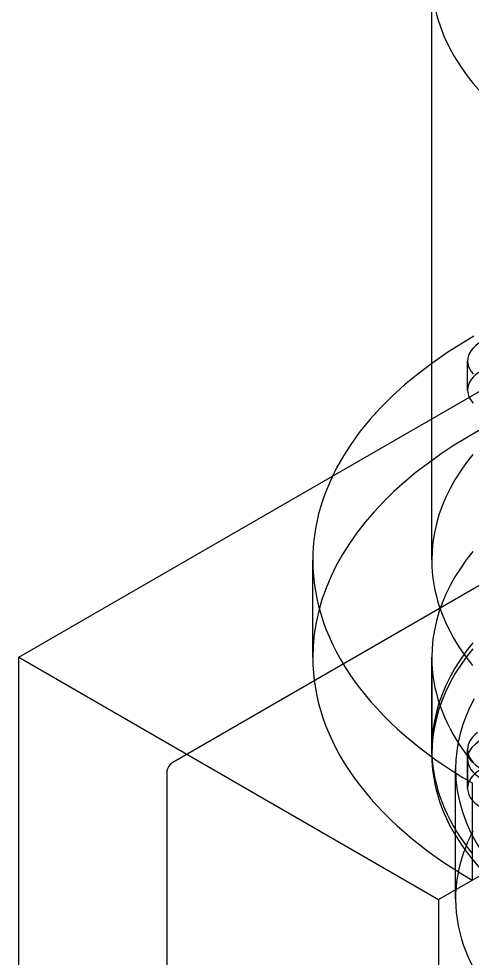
# Model space of a CAD drawing. Header units: metres. Extents: x -71 to 112, y -98 to 102.
# Drawn here: x -70.7 to -32.6, y -17.1 to 61.8 of the extents above; entities that cross this region are included whole.
import ezdxf

# ---------------------------------------------------------------- set-up
doc = ezdxf.new("R2010")
doc.units = ezdxf.units.M

msp = doc.modelspace()

# ---------------------------------------------------------------- linework, layer by layer
at = {"layer": 'HiddenOutline'}
for p, q in [((4.45, 35.241), (-57.776, -0.685)), ((-32.991, 30.619), (-32.991, 33.068)), ((-36, 0), (-36, 8.165)), ((-36, 8.165), (-36, 0.49)), ((-32.991, -2.858), (-32.991, -0.408)), ((-32.991, -0.408), (-32.991, -2.858)), ((-58.276, -1.551), (-58.276, -52.991)), ((-34, -12.166), (-34, -1.225))]:
    msp.add_line(p, q, dxfattribs=at)
msp.add_lwpolyline([(-57.776, -0.685), (-57.941, -0.81), (-58.103, -0.999), (-58.213, -1.213), (-58.26, -1.38), (-58.276, -1.551)], dxfattribs=at)
at = {"layer": 'HiddenSharp'}
msp.add_line((-44.347, 23.386), (7.071, 53.072), dxfattribs=at)
for points in [[(-32.447, 35.155), (-33.194, 34.716), (-33.923, 34.267), (-34.634, 33.808), (-35.327, 33.34), (-36, 32.863)], [(-31.82, 34.701), (-32.083, 34.533), (-32.317, 34.351), (-32.519, 34.157), (-32.687, 33.952), (-32.819, 33.738), (-32.915, 33.519), (-32.972, 33.294), (-32.991, 33.068)], [(-32.991, 33.068), (-32.972, 32.842), (-32.915, 32.618), (-32.819, 32.398), (-32.687, 32.184), (-32.519, 31.979)], [(-31.82, 32.252), (-32.083, 32.084), (-32.317, 31.902), (-32.519, 31.707), (-32.687, 31.502), (-32.819, 31.289), (-32.915, 31.069), (-32.972, 30.845), (-32.991, 30.619)], [(-32.991, 30.619), (-32.972, 30.392), (-32.915, 30.168), (-32.819, 29.948), (-32.687, 29.735), (-32.519, 29.53)], [(-31.744, 27.386), (-32.947, 26.699), (-34.105, 25.987), (-35.217, 25.251), (-36.281, 24.492), (-37.297, 23.71), (-38.261, 22.908), (-39.175, 22.086), (-40.035, 21.244), (-40.841, 20.386), (-41.592, 19.51), (-42.286, 18.62), (-42.923, 17.715), (-43.503, 16.797), (-44.023, 15.867), (-44.484, 14.928), (-44.884, 13.979), (-45.224, 13.022), (-45.503, 12.058), (-45.72, 11.09), (-45.876, 10.117), (-45.969, 9.142), (-46, 8.165)], [(-32.552, 25.207), (-33.095, 24.51), (-33.593, 23.802), (-34.046, 23.084), (-34.453, 22.356), (-34.814, 21.621), (-35.127, 20.879), (-35.393, 20.13), (-35.611, 19.376), (-35.781, 18.618), (-35.903, 17.857), (-35.976, 17.094), (-36, 16.33)], [(-32.552, 17.042), (-33.095, 16.345), (-33.593, 15.637), (-34.046, 14.919), (-34.453, 14.192), (-34.814, 13.456), (-35.127, 12.714), (-35.393, 11.965), (-35.611, 11.211), (-35.781, 10.453), (-35.903, 9.692), (-35.976, 8.929), (-36, 8.165)], [(-32.552, 17.042), (-33.095, 16.345), (-33.593, 15.637), (-34.046, 14.919), (-34.453, 14.192), (-34.814, 13.456), (-35.127, 12.714), (-35.393, 11.965), (-35.611, 11.211), (-35.781, 10.453), (-35.903, 9.692), (-35.976, 8.929), (-36, 8.165)], [(-32.552, 9.367), (-33.095, 8.67), (-33.593, 7.962), (-34.046, 7.244), (-34.453, 6.516), (-34.814, 5.781), (-35.127, 5.039), (-35.393, 4.29), (-35.611, 3.536), (-35.781, 2.778), (-35.903, 2.017), (-35.976, 1.254), (-36, 0.49)], [(-32.552, 8.877), (-33.095, 8.18), (-33.593, 7.472), (-34.046, 6.754), (-34.453, 6.027), (-34.814, 5.291), (-35.127, 4.549), (-35.393, 3.8), (-35.611, 3.046), (-35.781, 2.288), (-35.903, 1.527), (-35.976, 0.764), (-36, 0)], [(-36, 8.165), (-35.989, 7.657), (-35.957, 7.149), (-35.903, 6.641), (-35.828, 6.135), (-35.731, 5.63), (-35.613, 5.126), (-35.474, 4.624), (-35.313, 4.124), (-35.131, 3.627), (-34.929, 3.132), (-34.705, 2.641), (-34.461, 2.152), (-34.196, 1.667), (-33.91, 1.187), (-33.605, 0.71), (-33.279, 0.238), (-32.933, -0.23), (-32.568, -0.692)], [(-36, 8.165), (-35.989, 7.657), (-35.957, 7.149), (-35.903, 6.641), (-35.828, 6.135), (-35.731, 5.63), (-35.613, 5.126), (-35.474, 4.624), (-35.313, 4.124), (-35.131, 3.627), (-34.929, 3.132), (-34.705, 2.641), (-34.461, 2.152), (-34.196, 1.667), (-33.91, 1.187), (-33.605, 0.71), (-33.279, 0.238), (-32.933, -0.23), (-32.568, -0.692)], [(-32.429, 4.673), (-32.795, 3.955), (-33.113, 3.229), (-33.383, 2.497), (-33.605, 1.759), (-33.778, 1.017), (-33.901, 0.271), (-33.975, -0.476), (-34, -1.225)], [(-26.235, 1.265), (-26.685, 1.478), (-27.183, 1.652), (-27.721, 1.782), (-28.285, 1.865), (-28.864, 1.9), (-29.446, 1.886), (-30.018, 1.824), (-30.568, 1.714), (-31.085, 1.559), (-31.558, 1.363), (-31.976, 1.129), (-32.331, 0.863), (-32.615, 0.569), (-32.729, 0.414), (-32.823, 0.255), (-32.896, 0.092), (-32.949, -0.073), (-32.981, -0.24), (-32.991, -0.408)], [(-36, 0.49), (-35.989, -0.018), (-35.957, -0.526), (-35.903, -1.034), (-35.828, -1.54), (-35.731, -2.045), (-35.613, -2.549), (-35.474, -3.051), (-35.313, -3.551), (-35.131, -4.048), (-34.929, -4.543), (-34.705, -5.034), (-34.461, -5.523), (-34.196, -6.008), (-33.91, -6.488), (-33.605, -6.965), (-33.279, -7.437), (-32.933, -7.905), (-32.568, -8.367)], [(-36, 0), (-35.99, -0.497), (-35.959, -0.995), (-35.907, -1.491), (-35.835, -1.987), (-35.742, -2.482), (-35.629, -2.975), (-35.496, -3.466), (-35.342, -3.956), (-35.168, -4.443), (-34.974, -4.928), (-34.759, -5.409), (-34.525, -5.888), (-33.998, -6.835), (-33.392, -7.767), (-32.71, -8.681), (-31.953, -9.574), (-31.123, -10.446), (-30.221, -11.294), (-29.251, -12.116), (-28.213, -12.91), (-27.111, -13.675), (-25.946, -14.408)], [(-26.235, -1.184), (-26.685, -0.971), (-27.183, -0.798), (-27.721, -0.668), (-28.285, -0.585), (-28.864, -0.55), (-29.446, -0.563), (-30.018, -0.626), (-30.568, -0.735), (-31.085, -0.89), (-31.558, -1.086), (-31.976, -1.32), (-32.331, -1.587), (-32.615, -1.88), (-32.729, -2.035), (-32.823, -2.194), (-32.896, -2.357), (-32.949, -2.522), (-32.981, -2.69), (-32.991, -2.858)], [(-34, -1.225), (-33.964, -2.13), (-33.855, -3.034), (-33.675, -3.934), (-33.422, -4.828), (-33.099, -5.714), (-32.705, -6.591), (-32.242, -7.456), (-31.709, -8.308), (-31.11, -9.145), (-30.444, -9.965), (-29.713, -10.766), (-28.919, -11.548), (-28.064, -12.307), (-27.148, -13.042), (-26.175, -13.753), (-25.146, -14.437)], [(-32.519, -1.769), (-32.687, -1.974), (-32.819, -2.187), (-32.915, -2.407), (-32.972, -2.631), (-32.991, -2.858)], [(-32.991, -2.858), (-32.973, -3.077), (-32.919, -3.294), (-32.83, -3.507), (-32.706, -3.715), (-32.548, -3.914), (-32.358, -4.105), (-32.138, -4.283), (-31.89, -4.449)], [(-32.991, -2.858), (-32.973, -3.077), (-32.919, -3.294), (-32.83, -3.507), (-32.706, -3.715), (-32.548, -3.914), (-32.358, -4.105), (-32.138, -4.283), (-31.89, -4.449)], [(-32.536, -6.468), (-32.768, -6.93), (-32.981, -7.396), (-33.174, -7.865), (-33.347, -8.336), (-33.499, -8.81), (-33.632, -9.285), (-33.744, -9.763), (-33.836, -10.242), (-33.908, -10.722), (-33.959, -11.203), (-33.99, -11.684), (-34, -12.166)], [(-34, -12.166), (-33.986, -12.729), (-33.944, -13.292), (-33.874, -13.854), (-33.776, -14.415), (-33.65, -14.974), (-33.497, -15.53), (-33.316, -16.084), (-33.107, -16.634), (-32.872, -17.181), (-32.609, -17.724), (-32.319, -18.262), (-32.003, -18.795), (-31.66, -19.323), (-31.291, -19.844), (-30.896, -20.36), (-30.476, -20.868)]]:
    msp.add_lwpolyline(points, dxfattribs=at)
at = {"layer": 'VisibleOutline'}
for p, q in [((-36, 16.33), (-36, 65.32)), ((-46, 8.165), (-46, 16.33)), ((-32.991, -0.408), (-32.991, 0.408))]:
    msp.add_line(p, q, dxfattribs=at)
at = {"layer": 'VisibleSharp'}
for p, q in [((-70.711, 8.165), (-44.347, 23.386)), ((-70.711, -57.155), (-70.711, 8.165)), ((-70.711, 8.165), (-35.426, -12.207)), ((-32.598, -2.409), (-32.598, -10.574)), ((-35.426, -12.207), (-30.475, -9.348)), ((-35.426, -12.207), (-35.426, -77.526))]:
    msp.add_line(p, q, dxfattribs=at)
for points in [[(-36, 65.32), (-35.971, 64.481), (-35.883, 63.643), (-35.736, 62.808), (-35.531, 61.977), (-35.269, 61.152), (-34.949, 60.333), (-34.572, 59.523), (-34.138, 58.722), (-33.649, 57.932), (-33.105, 57.153), (-32.507, 56.388), (-31.856, 55.638), (-31.153, 54.904), (-30.399, 54.186), (-29.596, 53.487), (-28.745, 52.806)], [(-36, 32.863), (-37.171, 31.976), (-38.275, 31.061), (-39.313, 30.12), (-40.281, 29.155), (-41.178, 28.167), (-42.003, 27.159), (-42.753, 26.131), (-43.428, 25.086), (-44.027, 24.025), (-44.547, 22.951), (-44.99, 21.866), (-45.181, 21.319), (-45.352, 20.77), (-45.504, 20.22), (-45.635, 19.667), (-45.747, 19.113), (-45.838, 18.558), (-45.909, 18.002), (-45.959, 17.445), (-45.99, 16.888), (-46, 16.33)], [(-46, 16.33), (-45.986, 15.68), (-45.945, 15.03), (-45.876, 14.382), (-45.78, 13.734), (-45.656, 13.088), (-45.505, 12.444), (-45.327, 11.802), (-45.121, 11.163), (-44.888, 10.527), (-44.629, 9.894), (-44.343, 9.266), (-44.03, 8.641), (-43.691, 8.021), (-43.326, 7.407), (-42.935, 6.797), (-42.518, 6.193), (-42.075, 5.596), (-41.608, 5.004), (-41.115, 4.42), (-40.598, 3.842), (-40.056, 3.272), (-39.491, 2.71), (-38.902, 2.156), (-38.289, 1.611), (-37.654, 1.074), (-36.996, 0.547), (-36.316, 0.029), (-35.614, -0.479), (-34.891, -0.977), (-34.147, -1.465), (-33.382, -1.942), (-32.598, -2.409)], [(-36, 16.33), (-35.989, 15.822), (-35.957, 15.314), (-35.903, 14.806), (-35.828, 14.3), (-35.731, 13.795), (-35.613, 13.291), (-35.474, 12.789), (-35.313, 12.289), (-35.131, 11.792), (-34.929, 11.297), (-34.705, 10.806), (-34.461, 10.317), (-34.196, 9.832), (-33.91, 9.352), (-33.605, 8.875), (-33.279, 8.403), (-32.933, 7.935), (-32.568, 7.473)], [(-46, 8.165), (-45.986, 7.515), (-45.945, 6.865), (-45.876, 6.217), (-45.78, 5.569), (-45.656, 4.923), (-45.505, 4.279), (-45.327, 3.637), (-45.121, 2.998), (-44.888, 2.362), (-44.629, 1.729), (-44.343, 1.101), (-44.03, 0.476), (-43.691, -0.144), (-43.326, -0.758), (-42.935, -1.368), (-42.518, -1.972), (-42.075, -2.569), (-41.608, -3.161), (-41.115, -3.745), (-40.598, -4.323), (-40.056, -4.893), (-39.491, -5.455), (-38.902, -6.008), (-38.289, -6.554), (-37.654, -7.091), (-36.996, -7.618), (-36.316, -8.136), (-35.614, -8.644), (-34.891, -9.142), (-34.147, -9.63), (-33.382, -10.107), (-32.598, -10.574)], [(-32.151, 1.824), (-32.343, 1.669), (-32.511, 1.505), (-32.656, 1.334), (-32.776, 1.157), (-32.869, 0.974), (-32.937, 0.788), (-32.978, 0.599), (-32.991, 0.408)], [(-32.991, 0.408), (-32.972, 0.182), (-32.915, -0.042), (-32.819, -0.262), (-32.687, -0.476), (-32.519, -0.68), (-32.317, -0.875), (-32.083, -1.057), (-31.82, -1.225)], [(-32.991, -0.408), (-32.973, -0.627), (-32.919, -0.845), (-32.83, -1.058), (-32.706, -1.265), (-32.548, -1.465), (-32.358, -1.655), (-32.138, -1.834), (-31.89, -2)]]:
    msp.add_lwpolyline(points, dxfattribs=at)

doc.saveas('drawing.dxf')
